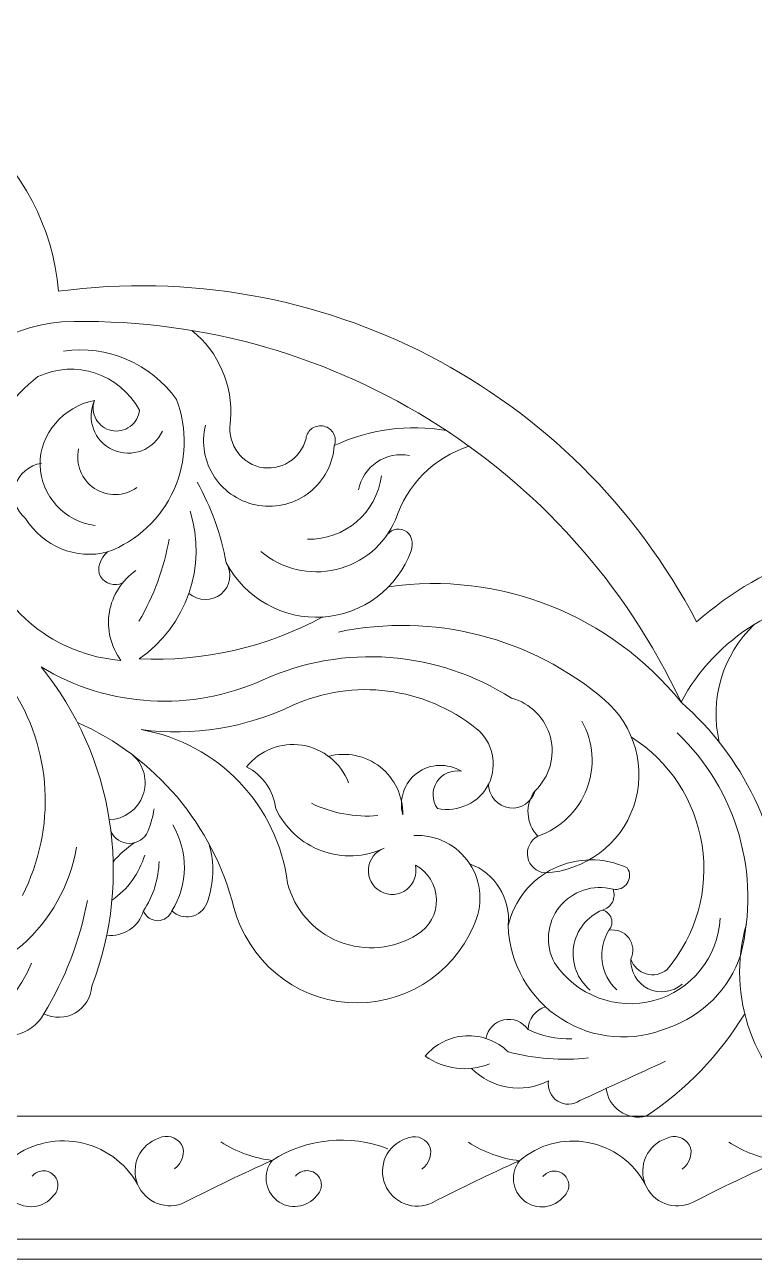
# Model space of a CAD drawing. Header units: millimetres. Extents: x 4613 to 4857, y 4354 to 4620.
# Drawn here: x 4654.3 to 4690.4, y 4497.8 to 4558.8 of the extents above; entities that cross this region are included whole.
import ezdxf

# ---------------------------------------------------------------- set-up
doc = ezdxf.new("R2010")
doc.units = ezdxf.units.MM
doc.header["$MEASUREMENT"] = 0
doc.layers.add('Layer 1', color=18, linetype='Continuous', true_color=0x000000)

msp = doc.modelspace()

# ---------------------------------------------------------------- linework, layer by layer
at = {"layer": 'Layer 1', "lineweight": 9}
for points, knots in [([(4613.246, 4619.823), (4613.246, 4619.823), (4857.246, 4619.823), (4857.246, 4619.823), (4857.246, 4619.823), (4857.246, 4497.823), (4857.246, 4497.823), (4857.246, 4497.823), (4613.246, 4497.823), (4613.246, 4497.823), (4613.246, 4497.823), (4613.246, 4619.823), (4613.246, 4619.823)], [0, 0, 0, 0, 0.25, 0.25, 0.25, 0.5, 0.5, 0.5, 0.75, 0.75, 0.75, 1, 1, 1, 1]), ([(4649.615, 4531.405), (4648.134, 4533.899), (4648.034, 4536.978), (4649.351, 4539.562), (4650.668, 4542.146), (4653.245, 4543.877), (4656.133, 4544.143)], [0, 0, 0, 0, 0.333333, 0.333333, 0.333333, 1, 1, 1, 1]), ([(4659.058, 4527.415), (4655.829, 4527.658), (4653.087, 4529.869), (4652.165, 4532.973), (4651.243, 4536.077), (4652.388, 4539.468), (4654.96, 4541.435)], [0, 0, 0, 0, 0.333333, 0.333333, 0.333333, 1, 1, 1, 1]), ([(4657.794, 4534.076), (4656.274, 4534.267), (4655.117, 4535.533), (4655.064, 4537.064), (4655.012, 4538.595), (4656.246, 4539.965), (4657.75, 4540.259)], [0, 0, 0, 0, 0.333333, 0.333333, 0.333333, 1, 1, 1, 1]), ([(4661.107, 4538.735), (4660.686, 4537.809), (4659.595, 4537.398), (4658.668, 4537.818), (4657.741, 4538.238), (4657.331, 4539.332), (4657.75, 4540.259)], [0, 0, 0, 0, 0.333333, 0.333333, 0.333333, 1, 1, 1, 1]), ([(4659.973, 4539.78), (4659.943, 4539.455), (4659.775, 4539.158), (4659.511, 4538.964), (4659.247, 4538.771), (4658.912, 4538.7), (4658.592, 4538.768), (4658.273, 4538.837), (4657.997, 4539.039), (4657.836, 4539.324), (4657.675, 4539.608), (4657.644, 4539.95), (4657.75, 4540.259)], [0, 0, 0, 0, 0.2, 0.2, 0.2, 0.4, 0.4, 0.4, 0.6, 0.6, 0.6, 1, 1, 1, 1]), ([(4661.804, 4540.303), (4662.36, 4538.855), (4662.313, 4537.245), (4661.676, 4535.831), (4661.039, 4534.417), (4659.857, 4533.313), (4658.404, 4532.77)], [0, 0, 0, 0, 0.333333, 0.333333, 0.333333, 1, 1, 1, 1]), ([(4669.604, 4538.026), (4669.538, 4537.125), (4669.098, 4536.292), (4668.39, 4535.73), (4667.682, 4535.168), (4666.767, 4534.929), (4665.874, 4535.069), (4664.981, 4535.21), (4664.188, 4535.717), (4663.687, 4536.469), (4663.186, 4537.221), (4663.023, 4538.154), (4663.237, 4539.032)], [0, 0, 0, 0, 0.2, 0.2, 0.2, 0.4, 0.4, 0.4, 0.6, 0.6, 0.6, 1, 1, 1, 1]), ([(4668.206, 4538.376), (4667.953, 4537.361), (4666.934, 4536.735), (4665.914, 4536.969), (4664.895, 4537.203), (4664.266, 4538.279), (4664.481, 4539.303)], [0, 0, 0, 0, 0.333333, 0.333333, 0.333333, 1, 1, 1, 1]), ([(4668.206, 4538.376), (4668.233, 4538.581), (4668.346, 4538.764), (4668.517, 4538.88), (4668.688, 4538.996), (4668.901, 4539.033), (4669.101, 4538.983), (4669.301, 4538.933), (4669.47, 4538.8), (4669.566, 4538.618), (4669.663, 4538.435), (4669.676, 4538.219), (4669.604, 4538.026)], [0, 0, 0, 0, 0.2, 0.2, 0.2, 0.4, 0.4, 0.4, 0.6, 0.6, 0.6, 1, 1, 1, 1]), ([(4659.843, 4535.949), (4659.22, 4535.506), (4658.389, 4535.492), (4657.752, 4535.912), (4657.114, 4536.333), (4656.804, 4537.118), (4656.965, 4537.864)], [0, 0, 0, 0, 0.333333, 0.333333, 0.333333, 1, 1, 1, 1]), ([(4670.799, 4535.837), (4670.905, 4536.398), (4671.232, 4536.893), (4671.706, 4537.212), (4672.18, 4537.531), (4672.764, 4537.646), (4673.324, 4537.532)], [0, 0, 0, 0, 0.333333, 0.333333, 0.333333, 1, 1, 1, 1]), ([(4654.35, 4534.425), (4653.873, 4534.814), (4653.674, 4535.449), (4653.842, 4536.041), (4654.011, 4536.633), (4654.526, 4537.069), (4655.136, 4537.149)], [0, 0, 0, 0, 0.333333, 0.333333, 0.333333, 1, 1, 1, 1]), ([(4672.627, 4534.359), (4672.093, 4533.123), (4671.006, 4532.213), (4669.695, 4531.904), (4668.385, 4531.594), (4666.998, 4531.928), (4665.967, 4532.794)], [0, 0, 0, 0, 0.333333, 0.333333, 0.333333, 1, 1, 1, 1]), ([(4672.151, 4533.531), (4672.332, 4533.857), (4672.734, 4533.991), (4673.074, 4533.838), (4673.415, 4533.684), (4673.532, 4533.187), (4673.408, 4532.834)], [0, 0, 0, 0, 0.333333, 0.333333, 0.333333, 1, 1, 1, 1]), ([(4659.139, 4531.242), (4658.748, 4531.054), (4658.278, 4531.191), (4658.05, 4531.561), (4657.822, 4531.93), (4658.061, 4532.505), (4658.404, 4532.77)], [0, 0, 0, 0, 0.333333, 0.333333, 0.333333, 1, 1, 1, 1]), ([(4673.408, 4532.834), (4672.729, 4530.978), (4671.022, 4529.695), (4669.051, 4529.557), (4667.079, 4529.42), (4665.196, 4530.482), (4664.266, 4532.226)], [0, 0, 0, 0, 0.333333, 0.333333, 0.333333, 1, 1, 1, 1]), ([(4659.058, 4527.415), (4658.554, 4528.097), (4658.349, 4528.954), (4658.488, 4529.79), (4658.627, 4530.626), (4659.102, 4531.373), (4659.799, 4531.856)], [0, 0, 0, 0, 0.333333, 0.333333, 0.333333, 1, 1, 1, 1]), ([(4664.266, 4532.226), (4664.569, 4531.722), (4664.464, 4531.073), (4664.017, 4530.691), (4663.57, 4530.31), (4662.868, 4530.346), (4662.418, 4530.724)], [0, 0, 0, 0, 0.333333, 0.333333, 0.333333, 1, 1, 1, 1]), ([(4678.354, 4525.547), (4679.301, 4525.301), (4680.041, 4524.56), (4680.286, 4523.613), (4680.531, 4522.665), (4680.235, 4521.651), (4679.526, 4520.977)], [0, 0, 0, 0, 0.333333, 0.333333, 0.333333, 1, 1, 1, 1]), ([(4682.963, 4525.461), (4684.47, 4524.166), (4685.038, 4522.086), (4684.398, 4520.205), (4683.758, 4518.324), (4682, 4517.02), (4680.017, 4516.912)], [0, 0, 0, 0, 0.333333, 0.333333, 0.333333, 1, 1, 1, 1]), ([(4681.841, 4524.41), (4682.412, 4523.386), (4682.499, 4522.162), (4682.081, 4521.067), (4681.663, 4519.972), (4680.774, 4519.117), (4679.666, 4518.734)], [0, 0, 0, 0, 0.333333, 0.333333, 0.333333, 1, 1, 1, 1]), ([(4676.628, 4524.038), (4677.433, 4523.381), (4677.685, 4522.26), (4677.239, 4521.323), (4676.792, 4520.385), (4675.715, 4519.884), (4674.698, 4520.095)], [0, 0, 0, 0, 0.333333, 0.333333, 0.333333, 1, 1, 1, 1]), ([(4665.269, 4522.154), (4665.927, 4522.976), (4666.974, 4523.383), (4668.014, 4523.222), (4669.054, 4523.062), (4669.933, 4522.347), (4670.313, 4521.366)], [0, 0, 0, 0, 0.333333, 0.333333, 0.333333, 1, 1, 1, 1]), ([(4684.282, 4523.625), (4686.164, 4522.434), (4687.439, 4520.488), (4687.778, 4518.287), (4688.118, 4516.087), (4687.48, 4513.837), (4686.045, 4512.134)], [0, 0, 0, 0, 0.333333, 0.333333, 0.333333, 1, 1, 1, 1]), ([(4659.647, 4522.737), (4660.202, 4522.24), (4660.401, 4521.455), (4660.15, 4520.753), (4659.898, 4520.05), (4659.232, 4519.57), (4658.487, 4519.539)], [0, 0, 0, 0, 0.333333, 0.333333, 0.333333, 1, 1, 1, 1]), ([(4669.32, 4522.673), (4670.206, 4522.908), (4671.15, 4522.714), (4671.871, 4522.149), (4672.592, 4521.583), (4673.006, 4520.705), (4672.988, 4519.789)], [0, 0, 0, 0, 0.333333, 0.333333, 0.333333, 1, 1, 1, 1]), ([(4672.988, 4519.789), (4672.778, 4520.555), (4673.058, 4521.372), (4673.694, 4521.848), (4674.33, 4522.324), (4675.207, 4522.353), (4675.882, 4521.935)], [0, 0, 0, 0, 0.333333, 0.333333, 0.333333, 1, 1, 1, 1]), ([(4674.698, 4520.095), (4674.421, 4520.487), (4674.409, 4521.007), (4674.667, 4521.411), (4674.925, 4521.816), (4675.411, 4522.022), (4675.882, 4521.935)], [0, 0, 0, 0, 0.333333, 0.333333, 0.333333, 1, 1, 1, 1]), ([(4679.526, 4520.977), (4679.369, 4520.419), (4678.83, 4520.057), (4678.254, 4520.124), (4677.678, 4520.191), (4677.235, 4520.73), (4677.211, 4521.309)], [0, 0, 0, 0, 0.333333, 0.333333, 0.333333, 1, 1, 1, 1]), ([(4672.069, 4518.136), (4671.101, 4517.683), (4669.992, 4517.634), (4668.988, 4518.001), (4667.983, 4518.368), (4667.164, 4519.125), (4666.716, 4520.095)], [0, 0, 0, 0, 0.333333, 0.333333, 0.333333, 1, 1, 1, 1]), ([(4660.391, 4518.953), (4660.225, 4518.6), (4659.87, 4518.374), (4659.48, 4518.374), (4659.09, 4518.374), (4658.733, 4518.605), (4658.568, 4518.959)], [0, 0, 0, 0, 0.333333, 0.333333, 0.333333, 1, 1, 1, 1]), ([(4673.54, 4518.766), (4674.639, 4518.821), (4675.684, 4518.292), (4676.29, 4517.374), (4676.896, 4516.456), (4676.966, 4515.276), (4676.483, 4514.288)], [0, 0, 0, 0, 0.333333, 0.333333, 0.333333, 1, 1, 1, 1]), ([(4680.017, 4516.912), (4679.592, 4516.954), (4679.245, 4517.268), (4679.162, 4517.686), (4679.078, 4518.104), (4679.29, 4518.533), (4679.666, 4518.734)], [0, 0, 0, 0, 0.333333, 0.333333, 0.333333, 1, 1, 1, 1]), ([(4673.611, 4517.297), (4673.718, 4516.846), (4673.55, 4516.374), (4673.183, 4516.092), (4672.815, 4515.811), (4672.309, 4515.774), (4671.902, 4515.995), (4671.494, 4516.215), (4671.254, 4516.654), (4671.289, 4517.116), (4671.324, 4517.578), (4671.634, 4517.979), (4672.069, 4518.136)], [0, 0, 0, 0, 0.2, 0.2, 0.2, 0.4, 0.4, 0.4, 0.6, 0.6, 0.6, 1, 1, 1, 1]), ([(4678.197, 4514.309), (4678.485, 4515.545), (4679.314, 4516.584), (4680.455, 4517.138), (4681.596, 4517.692), (4682.934, 4517.698), (4684.082, 4517.161)], [0, 0, 0, 0, 0.333333, 0.333333, 0.333333, 1, 1, 1, 1]), ([(4673.611, 4517.297), (4674.236, 4516.965), (4674.634, 4516.323), (4674.654, 4515.615), (4674.673, 4514.907), (4674.304, 4514.24), (4673.697, 4513.875)], [0, 0, 0, 0, 0.333333, 0.333333, 0.333333, 1, 1, 1, 1]), ([(4684.082, 4517.161), (4684.233, 4516.931), (4684.233, 4516.633), (4684.081, 4516.404), (4683.929, 4516.174), (4683.65, 4516.059), (4683.38, 4516.108)], [0, 0, 0, 0, 0.333333, 0.333333, 0.333333, 1, 1, 1, 1]), ([(4673.697, 4513.875), (4672.548, 4513.146), (4671.119, 4513.011), (4669.853, 4513.512), (4668.588, 4514.012), (4667.635, 4515.098), (4667.294, 4516.415)], [0, 0, 0, 0, 0.333333, 0.333333, 0.333333, 1, 1, 1, 1]), ([(4680.481, 4512.467), (4680.006, 4513.356), (4680.103, 4514.442), (4680.728, 4515.233), (4681.354, 4516.024), (4682.405, 4516.365), (4683.38, 4516.108)], [0, 0, 0, 0, 0.333333, 0.333333, 0.333333, 1, 1, 1, 1]), ([(4683.38, 4516.108), (4683.46, 4515.902), (4683.449, 4515.672), (4683.348, 4515.475), (4683.247, 4515.278), (4683.065, 4515.134), (4682.851, 4515.08)], [0, 0, 0, 0, 0.333333, 0.333333, 0.333333, 1, 1, 1, 1]), ([(4663.3, 4515.398), (4663.165, 4515.074), (4662.879, 4514.838), (4662.535, 4514.765), (4662.192, 4514.692), (4661.833, 4514.795), (4661.578, 4515.036)], [0, 0, 0, 0, 0.333333, 0.333333, 0.333333, 1, 1, 1, 1]), ([(4661.578, 4515.036), (4661.467, 4514.746), (4661.189, 4514.555), (4660.878, 4514.553), (4660.568, 4514.552), (4660.286, 4514.747), (4660.173, 4515.036)], [0, 0, 0, 0, 0.333333, 0.333333, 0.333333, 1, 1, 1, 1]), ([(4676.483, 4514.288), (4675.43, 4511.832), (4672.936, 4510.312), (4670.271, 4510.503), (4667.605, 4510.693), (4665.336, 4512.617), (4664.643, 4515.198)], [0, 0, 0, 0, 0.333333, 0.333333, 0.333333, 1, 1, 1, 1]), ([(4688.67, 4514.67), (4688.568, 4512.752), (4687.25, 4511.116), (4685.399, 4510.606), (4683.547, 4510.097), (4681.55, 4510.872), (4680.481, 4512.467)], [0, 0, 0, 0, 0.333333, 0.333333, 0.333333, 1, 1, 1, 1]), ([(4682.246, 4511.122), (4681.617, 4511.646), (4681.308, 4512.459), (4681.43, 4513.268), (4681.553, 4514.077), (4682.096, 4514.766), (4682.851, 4515.08)], [0, 0, 0, 0, 0.333333, 0.333333, 0.333333, 1, 1, 1, 1]), ([(4682.851, 4515.08), (4683.059, 4515.029), (4683.225, 4514.875), (4683.292, 4514.672), (4683.359, 4514.469), (4683.315, 4514.244), (4683.178, 4514.08)], [0, 0, 0, 0, 0.333333, 0.333333, 0.333333, 1, 1, 1, 1]), ([(4686.103, 4509.265), (4684.38, 4508.53), (4682.406, 4508.692), (4680.825, 4509.697), (4679.245, 4510.702), (4678.261, 4512.437), (4678.197, 4514.309)], [0, 0, 0, 0, 0.333333, 0.333333, 0.333333, 1, 1, 1, 1]), ([(4683.178, 4514.08), (4683.549, 4514.148), (4683.926, 4514.003), (4684.154, 4513.704), (4684.382, 4513.404), (4684.421, 4512.998), (4684.258, 4512.659)], [0, 0, 0, 0, 0.333333, 0.333333, 0.333333, 1, 1, 1, 1]), ([(4686.795, 4511.419), (4686.333, 4511.013), (4685.672, 4510.923), (4685.118, 4511.191), (4684.565, 4511.46), (4684.226, 4512.044), (4684.258, 4512.659)], [0, 0, 0, 0, 0.333333, 0.333333, 0.333333, 1, 1, 1, 1]), ([(4686.045, 4512.134), (4685.757, 4511.899), (4685.372, 4511.821), (4685.015, 4511.925), (4684.658, 4512.03), (4684.374, 4512.306), (4684.258, 4512.659)], [0, 0, 0, 0, 0.333333, 0.333333, 0.333333, 1, 1, 1, 1]), ([(4657.621, 4511.312), (4657.589, 4510.764), (4657.283, 4510.269), (4656.807, 4509.995), (4656.331, 4509.721), (4655.745, 4509.707), (4655.255, 4509.955)], [0, 0, 0, 0, 0.333333, 0.333333, 0.333333, 1, 1, 1, 1]), ([(4655.255, 4509.955), (4654.953, 4509.409), (4654.428, 4509.023), (4653.816, 4508.898), (4653.205, 4508.773), (4652.567, 4508.924), (4652.075, 4509.307)], [0, 0, 0, 0, 0.333333, 0.333333, 0.333333, 1, 1, 1, 1]), ([(4677.094, 4508.735), (4677.178, 4509.193), (4677.529, 4509.555), (4677.983, 4509.654), (4678.438, 4509.753), (4678.913, 4509.562), (4679.179, 4509.18)], [0, 0, 0, 0, 0.333333, 0.333333, 0.333333, 1, 1, 1, 1]), ([(4674.099, 4507.861), (4674.596, 4508.46), (4675.321, 4508.824), (4676.099, 4508.865), (4676.876, 4508.905), (4677.638, 4508.616), (4678.195, 4508.072)], [0, 0, 0, 0, 0.333333, 0.333333, 0.333333, 1, 1, 1, 1]), ([(4681.733, 4505.662), (4681.407, 4505.439), (4680.979, 4505.429), (4680.644, 4505.639), (4680.308, 4505.848), (4680.129, 4506.242), (4680.186, 4506.634)], [0, 0, 0, 0, 0.333333, 0.333333, 0.333333, 1, 1, 1, 1]), ([(4685.017, 4504.888), (4684.569, 4504.783), (4684.099, 4504.873), (4683.721, 4505.134), (4683.343, 4505.395), (4683.093, 4505.807), (4683.033, 4506.262)], [0, 0, 0, 0, 0.333333, 0.333333, 0.333333, 1, 1, 1, 1]), ([(4653.511, 4502.699), (4654.472, 4503.497), (4655.737, 4503.83), (4656.966, 4503.607), (4658.195, 4503.384), (4659.267, 4502.622), (4659.885, 4501.537)], [0, 0, 0, 0, 0.333333, 0.333333, 0.333333, 1, 1, 1, 1]), ([(4662.218, 4500.638), (4661.792, 4500.432), (4661.3, 4500.412), (4660.858, 4500.581), (4660.416, 4500.751), (4660.064, 4501.098), (4659.885, 4501.537), (4659.707, 4501.975), (4659.718, 4502.467), (4659.916, 4502.897), (4660.113, 4503.327), (4660.482, 4503.657), (4660.931, 4503.807)], [0, 0, 0, 0, 0.2, 0.2, 0.2, 0.4, 0.4, 0.4, 0.6, 0.6, 0.6, 1, 1, 1, 1]), ([(4660.931, 4503.807), (4661.327, 4504.011), (4661.814, 4503.875), (4662.047, 4503.496), (4662.281, 4503.116), (4662.073, 4502.553), (4661.712, 4502.291)], [0, 0, 0, 0, 0.333333, 0.333333, 0.333333, 1, 1, 1, 1]), ([(4674.443, 4500.619), (4674.017, 4500.414), (4673.524, 4500.393), (4673.083, 4500.563), (4672.641, 4500.733), (4672.289, 4501.08), (4672.11, 4501.518), (4671.932, 4501.956), (4671.943, 4502.449), (4672.141, 4502.878), (4672.338, 4503.308), (4672.707, 4503.638), (4673.156, 4503.788)], [0, 0, 0, 0, 0.2, 0.2, 0.2, 0.4, 0.4, 0.4, 0.6, 0.6, 0.6, 1, 1, 1, 1]), ([(4673.156, 4503.788), (4673.552, 4503.992), (4674.039, 4503.857), (4674.272, 4503.477), (4674.506, 4503.098), (4674.298, 4502.534), (4673.937, 4502.273)], [0, 0, 0, 0, 0.333333, 0.333333, 0.333333, 1, 1, 1, 1]), ([(4678.754, 4502.69), (4679.686, 4503.489), (4680.93, 4503.824), (4682.138, 4503.599), (4683.345, 4503.375), (4684.39, 4502.608), (4684.972, 4501.527)], [0, 0, 0, 0, 0.333333, 0.333333, 0.333333, 1, 1, 1, 1]), ([(4687.304, 4500.629), (4686.878, 4500.423), (4686.386, 4500.402), (4685.945, 4500.572), (4685.503, 4500.742), (4685.151, 4501.089), (4684.972, 4501.527), (4684.794, 4501.965), (4684.805, 4502.458), (4685.002, 4502.888), (4685.2, 4503.318), (4685.569, 4503.647), (4686.018, 4503.797)], [0, 0, 0, 0, 0.2, 0.2, 0.2, 0.4, 0.4, 0.4, 0.6, 0.6, 0.6, 1, 1, 1, 1]), ([(4686.018, 4503.797), (4686.414, 4504.002), (4686.9, 4503.866), (4687.134, 4503.486), (4687.368, 4503.107), (4687.159, 4502.544), (4686.799, 4502.282)], [0, 0, 0, 0, 0.333333, 0.333333, 0.333333, 1, 1, 1, 1]), ([(4655.715, 4500.955), (4655.235, 4500.349), (4654.357, 4500.244), (4653.748, 4500.72), (4653.139, 4501.195), (4653.04, 4502.087), (4653.511, 4502.699)], [0, 0, 0, 0, 0.333333, 0.333333, 0.333333, 1, 1, 1, 1]), ([(4668.732, 4500.964), (4668.253, 4500.359), (4667.374, 4500.253), (4666.766, 4500.729), (4666.157, 4501.204), (4666.057, 4502.096), (4666.529, 4502.708)], [0, 0, 0, 0, 0.333333, 0.333333, 0.333333, 1, 1, 1, 1]), ([(4680.957, 4500.946), (4680.478, 4500.34), (4679.599, 4500.235), (4678.991, 4500.71), (4678.382, 4501.186), (4678.282, 4502.078), (4678.754, 4502.69)], [0, 0, 0, 0, 0.333333, 0.333333, 0.333333, 1, 1, 1, 1]), ([(4654.674, 4501.924), (4654.797, 4502.08), (4654.98, 4502.178), (4655.178, 4502.193), (4655.377, 4502.208), (4655.574, 4502.139), (4655.719, 4502.004), (4655.865, 4501.868), (4655.948, 4501.678), (4655.947, 4501.479), (4655.946, 4501.28), (4655.862, 4501.089), (4655.715, 4500.955)], [0, 0, 0, 0, 0.2, 0.2, 0.2, 0.4, 0.4, 0.4, 0.6, 0.6, 0.6, 1, 1, 1, 1]), ([(4667.691, 4501.933), (4667.814, 4502.089), (4667.997, 4502.187), (4668.196, 4502.202), (4668.394, 4502.218), (4668.591, 4502.149), (4668.737, 4502.013), (4668.883, 4501.878), (4668.965, 4501.687), (4668.965, 4501.488), (4668.964, 4501.289), (4668.879, 4501.099), (4668.732, 4500.964)], [0, 0, 0, 0, 0.2, 0.2, 0.2, 0.4, 0.4, 0.4, 0.6, 0.6, 0.6, 1, 1, 1, 1]), ([(4679.916, 4501.915), (4680.039, 4502.071), (4680.222, 4502.169), (4680.421, 4502.184), (4680.619, 4502.199), (4680.816, 4502.13), (4680.962, 4501.995), (4681.108, 4501.859), (4681.19, 4501.669), (4681.19, 4501.47), (4681.189, 4501.271), (4681.104, 4501.08), (4680.957, 4500.946)], [0, 0, 0, 0, 0.2, 0.2, 0.2, 0.4, 0.4, 0.4, 0.6, 0.6, 0.6, 1, 1, 1, 1])]:
    msp.add_open_spline(points, degree=3, knots=knots, dxfattribs=at)
for points in [[(4643.352, 4556.37), (4649.787, 4556.882), (4655.428, 4552.084), (4655.975, 4545.652)], [(4655.975, 4545.652), (4668.868, 4547.378), (4681.473, 4540.842), (4687.509, 4529.319)], [(4656.133, 4544.143), (4669.171, 4544.567), (4681.214, 4537.164), (4686.74, 4525.347)], [(4662.57, 4543.712), (4663.895, 4542.648), (4664.61, 4540.997), (4664.481, 4539.303)], [(4656.224, 4542.697), (4658.385, 4543.005), (4660.538, 4542.08), (4661.804, 4540.303)], [(4654.96, 4541.435), (4656.804, 4542.303), (4659.007, 4541.574), (4659.973, 4539.78)], [(4669.604, 4538.026), (4671.33, 4538.835), (4673.263, 4539.096), (4675.142, 4538.773)], [(4672.627, 4534.359), (4673.173, 4536.092), (4674.533, 4537.451), (4676.266, 4537.997)], [(4662.83, 4536.225), (4663.523, 4534.979), (4664.009, 4533.628), (4664.266, 4532.226)], [(4671.931, 4536.533), (4671.695, 4534.707), (4670.114, 4533.356), (4668.274, 4533.402)], [(4662.482, 4534.791), (4663.329, 4532.068), (4662.304, 4529.107), (4659.957, 4527.487)], [(4658.404, 4532.77), (4656.837, 4532.373), (4655.192, 4533.045), (4654.35, 4534.425)], [(4687.509, 4529.319), (4690.881, 4532.3), (4695.322, 4533.786), (4699.809, 4533.437)], [(4661.436, 4533.407), (4661.193, 4531.977), (4660.691, 4530.603), (4659.953, 4529.354)], [(4672.278, 4531.054), (4677.766, 4531.843), (4683.267, 4529.67), (4686.74, 4525.347)], [(4686.74, 4525.347), (4688.451, 4528.556), (4691.764, 4530.591), (4695.4, 4530.672)], [(4669.034, 4529.566), (4666.255, 4528.058), (4663.115, 4527.339), (4659.957, 4527.487)], [(4669.81, 4528.814), (4674.475, 4529.793), (4679.335, 4528.553), (4682.963, 4525.461)], [(4688.629, 4523.368), (4688.137, 4525.473), (4688.791, 4527.684), (4690.348, 4529.183)], [(4666.085, 4526.458), (4670.064, 4528.25), (4674.683, 4527.906), (4678.354, 4525.547)], [(4655.116, 4527.092), (4658.715, 4522.662), (4659.669, 4516.64), (4657.621, 4511.312)], [(4666.085, 4526.458), (4662.55, 4524.842), (4658.441, 4525.081), (4655.116, 4527.092)], [(4667.557, 4525.197), (4670.557, 4526.549), (4674.064, 4526.1), (4676.628, 4524.038)], [(4653.607, 4526.141), (4655.66, 4523.057), (4655.881, 4519.1), (4654.19, 4515.804)], [(4667.557, 4525.197), (4665.227, 4524.078), (4662.621, 4523.66), (4660.058, 4523.995)], [(4686.74, 4525.347), (4689.813, 4522.673), (4691.651, 4518.849), (4691.822, 4514.779)], [(4656.91, 4524.347), (4660.758, 4522.651), (4663.61, 4519.274), (4664.643, 4515.198)], [(4660.058, 4523.995), (4663.867, 4523.326), (4666.799, 4520.251), (4667.294, 4516.415)], [(4686.545, 4523.84), (4689.497, 4521.027), (4690.699, 4516.834), (4689.688, 4512.883)], [(4665.269, 4522.154), (4666.06, 4521.748), (4666.601, 4520.977), (4666.716, 4520.095)], [(4679.666, 4518.734), (4679.067, 4519.342), (4679.008, 4520.299), (4679.526, 4520.977)], [(4671.76, 4519.745), (4670.629, 4519.651), (4669.492, 4519.863), (4668.471, 4520.358)], [(4660.703, 4520.087), (4660.636, 4519.7), (4660.532, 4519.32), (4660.391, 4518.953)], [(4661.623, 4519.291), (4662.405, 4517.977), (4662.387, 4516.334), (4661.578, 4515.036)], [(4658.678, 4517.467), (4658.984, 4517.833), (4659.343, 4518.151), (4659.742, 4518.41)], [(4663.401, 4518.373), (4663.696, 4517.398), (4663.661, 4516.351), (4663.3, 4515.398)], [(4656.861, 4518.191), (4656.218, 4514.326), (4652.943, 4511.442), (4649.028, 4511.286)], [(4660.234, 4517.797), (4659.964, 4516.889), (4659.393, 4516.1), (4658.615, 4515.56)], [(4660.946, 4517.484), (4660.92, 4516.612), (4660.652, 4515.765), (4660.173, 4515.036)], [(4676.29, 4517.367), (4677.551, 4516.906), (4678.337, 4515.644), (4678.197, 4514.309)], [(4657.402, 4515.558), (4657.031, 4513.576), (4656.303, 4511.677), (4655.255, 4509.955)], [(4660.173, 4515.036), (4659.941, 4514.248), (4659.175, 4513.741), (4658.359, 4513.833)], [(4683.564, 4511.135), (4682.743, 4511.895), (4682.582, 4513.134), (4683.178, 4514.08)], [(4693.423, 4504.888), (4690.336, 4506.968), (4688.942, 4510.804), (4689.966, 4514.382)], [(4689.688, 4512.883), (4689.13, 4511.18), (4687.8, 4509.839), (4686.103, 4509.265)], [(4654.641, 4512.45), (4653.546, 4509.854), (4651.035, 4508.134), (4648.219, 4508.046)], [(4679.179, 4509.18), (4679.193, 4509.702), (4679.546, 4510.154), (4680.048, 4510.297)], [(4689.883, 4509.959), (4688.652, 4507.933), (4686.99, 4506.201), (4685.017, 4504.888)], [(4681.34, 4508.721), (4680.593, 4508.69), (4679.849, 4508.848), (4679.179, 4509.18)], [(4682.171, 4507.769), (4680.838, 4507.625), (4679.49, 4507.728), (4678.195, 4508.072)], [(4677.267, 4507.473), (4676.214, 4507.059), (4675.022, 4507.206), (4674.099, 4507.861)], [(4681.733, 4505.662), (4683.146, 4506.316), (4684.561, 4506.964), (4685.978, 4507.606)], [(4680.186, 4506.634), (4678.916, 4505.994), (4677.378, 4506.247), (4676.378, 4507.258)], [(4715.246, 4504.888), (4715.246, 4504.888), (4621.311, 4504.888), (4621.311, 4504.888)], [(4666.529, 4502.708), (4668.235, 4503.804), (4670.365, 4504.016), (4672.254, 4503.279)], [(4666.529, 4502.708), (4665.629, 4502.818), (4664.765, 4503.132), (4664.005, 4503.625)], [(4678.754, 4502.69), (4677.854, 4502.799), (4676.99, 4503.113), (4676.23, 4503.607)], [(4691.616, 4502.699), (4690.716, 4502.809), (4689.852, 4503.122), (4689.092, 4503.616)], [(4662.218, 4500.638), (4663.637, 4501.364), (4665.074, 4502.055), (4666.529, 4502.708)], [(4674.443, 4500.619), (4675.862, 4501.346), (4677.299, 4502.036), (4678.754, 4502.69)], [(4687.304, 4500.629), (4688.724, 4501.355), (4690.161, 4502.045), (4691.616, 4502.699)], [(4715.246, 4498.823), (4715.246, 4498.823), (4615.246, 4498.823), (4615.246, 4498.823)]]:
    msp.add_open_spline(points, degree=3, dxfattribs=at)

doc.saveas('drawing.dxf')
